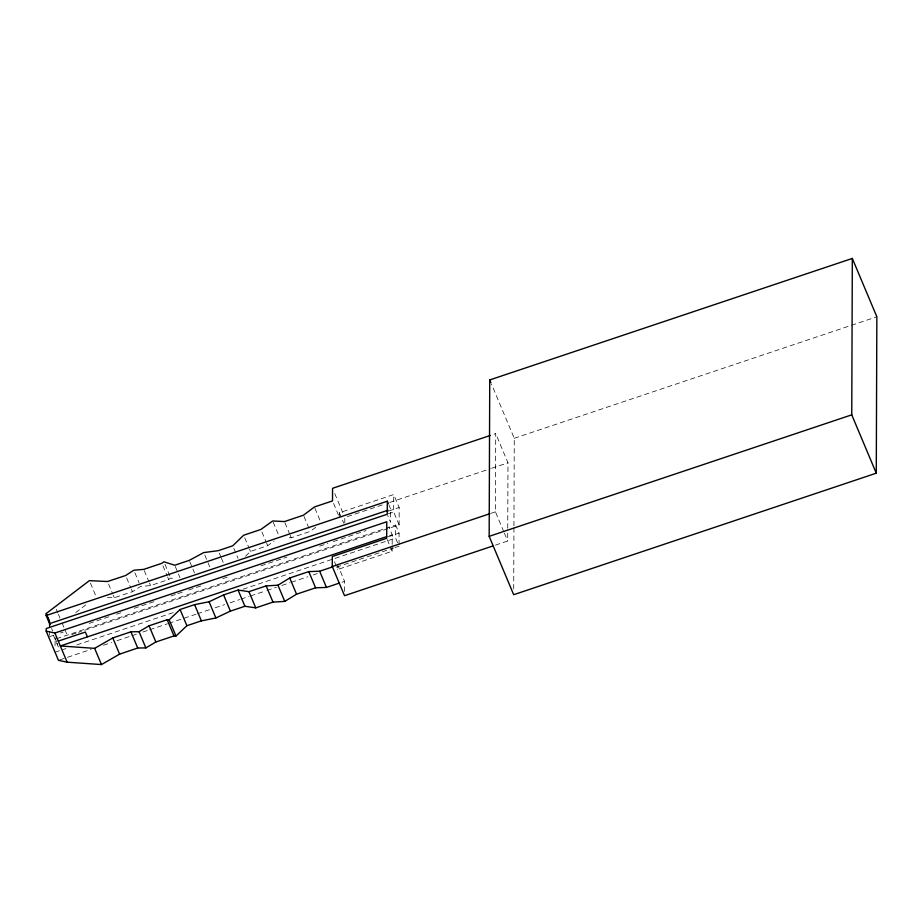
<?xml version="1.0" encoding="UTF-8"?>
<svg xmlns="http://www.w3.org/2000/svg" width="923" height="923" viewBox="0 0 923 923"><rect width="100%" height="100%" fill="white"/><g stroke="black" fill="none" stroke-linecap="round" stroke-linejoin="round"><path stroke-width="0.69" stroke-dasharray="4.62 3.46" d="M49.611 635.336L49.623 631.424M55.068 645.696L55.103 639.178M392.171 545.758L392.148 551.262L337.76 569.491L337.772 566.226M339.329 517.122L339.341 512.773L393.729 494.543L399.174 507.512L399.117 524.899L78.467 632.347M344.556 591.389L344.591 581.352L337.772 565.141M344.798 522.995L344.821 517.491L384.256 504.27M392.171 544.385L392.206 534.752L388.941 526.975M399.117 524.899L393.659 511.93L393.729 494.543M397.582 542.712L395.632 538.074L395.679 525.049L386.137 528.244M399.048 544.882L399.082 533.148L395.679 525.049M503.796 531.729L495.432 511.838L495.72 433.637L491.647 434.998M495.466 545.112L507.696 541.005L507.742 529.629M507.742 528.21L507.985 462.804L495.72 433.637M513.707 588.955L513.938 527.252M513.938 525.822L514.261 438.298L491.405 383.922M245.518 556.246L250.479 551.435L267.693 545.666L274.131 541.028M75.744 612.572L87.108 603.838M107.345 597.4L114.314 597.735L132.439 591.712L140.631 586.428L150.564 585.586L168.701 579.506L170.709 577.994L174.77 579.286M315.747 527.298L310.301 531.406L291.264 537.786L286.038 537.509M514.261 438.298L876.85 316.785M389.691 502.447L490.309 468.734M491.671 468.273L507.985 462.804M388.306 511.157L399.174 507.512M388.202 513.753L393.659 511.93M49.611 636.639L53.696 635.266M60.526 632.982L63.249 632.07M89.162 623.383L110.991 616.068M116.436 614.245L121.894 612.41M134.17 608.303L155.999 600.988M170.997 595.958L176.455 594.135M177.816 593.674L183.273 591.851M188.73 590.016L201.006 585.909M222.824 578.594L228.281 576.76M261.013 565.799L286.938 557.111M319.67 546.139L327.85 543.393M333.307 541.57L366.039 530.598M56.465 638.728L384.776 528.694M71.648 634.632L77.105 632.809M389.471 535.663L392.206 534.752M388.191 536.805L399.082 533.148M55.045 652.215L65.948 648.557M76.851 644.912L173.57 612.491M243.049 589.209L395.632 538.074M491.359 513.2L495.432 511.838M59.822 659.864L91.158 649.365M103.411 645.246L111.591 642.512M117.036 640.689L130.662 636.12M132.024 635.659L137.469 633.836M142.915 632.013L148.372 630.19M149.734 629.728L167.444 623.798M168.805 623.337L196.057 614.21M197.418 613.749L209.671 609.641M215.128 607.819L224.658 604.623M230.104 602.788L239.645 599.592M241.007 599.142L249.187 596.396M250.548 595.946L265.536 590.928M266.897 590.466L276.427 587.27M281.873 585.447L290.053 582.701M291.414 582.251L307.763 576.771M313.209 574.948L317.293 573.575M336.376 567.184L393.59 548.008M394.952 547.547L399.036 546.185M341.995 582.217L344.591 581.352M504.35 533.056L507.696 541.005M388.791 504.673L390.729 509.311L390.591 522.372L387.672 515.426M387.245 539.597L392.148 551.262M334.784 493.62L343.148 513.511M339.341 512.773L343.702 523.145M333.561 503.404L338.799 515.876M314.905 508.238L320.673 521.945M334.484 561.703L337.76 569.491M304.013 516.442L309.251 528.914M284.976 522.822L289.695 534.036M290.214 535.294L291.264 537.786M273.208 522.21L278.977 535.917M261.936 531.96L266.124 541.928M266.643 543.174L267.693 545.666M244.71 537.728L248.898 547.697M249.429 548.943L250.479 551.435M233.807 548.297L237.996 558.277M219.305 553.154L220.874 556.904M221.393 558.15L223.493 563.134M204.814 555.069L210.052 567.541M189.769 561.622L192.388 567.853M192.919 569.099L194.488 572.837M175.266 566.48L177.885 572.71M178.416 573.956L179.985 577.694M164.94 564.276L170.709 577.994M162.933 565.787L167.121 575.767M167.651 577.013L168.701 579.506M144.276 570.622L148.995 581.848M149.526 583.094L150.564 585.586M134.862 572.71L139.061 582.678M126.67 578.006L130.87 587.974M131.389 589.22L132.439 591.712M108.545 584.017L112.733 593.997M113.264 595.243L114.314 597.735M90.442 583.14L96.211 596.858M56.338 609.33L57.918 613.068M58.437 614.314L60.007 618.052M62.106 623.037L64.287 628.228M64.829 629.521L67.552 636.005M53.465 635.289L58.507 647.288L57.03 643.227M51.642 628.355L52.623 631.067M55.08 637.816L56.545 641.877"/><path stroke-width="1.38" d="M339.41 583.082L326.454 587.432L315.597 587.813L296.56 594.193L284.757 601.404L272.989 602.108L255.763 607.876L244.907 606.261L230.404 611.118L215.89 617.972L201.399 620.856L186.896 625.713L175.993 636.028L173.986 635.924L155.86 641.993L145.869 647.911L137.735 648.015L119.598 654.153L101.461 664.56L67.137 662.183L58.461 660.314L46.196 631.147L46.208 628.54L387.187 514.273L387.337 501.201L46.15 615.537L49.554 623.636L49.646 626.209M87.397 636.685L85.343 632.059L58.276 641.116M492.744 546.024L344.533 595.693L332.268 566.514L332.303 556.523L386.702 538.294L386.76 521.783L54.872 633.005L46.196 631.147M489.167 536.344L489.732 379.941L852.321 258.44L876.85 316.785L876.273 473.187L513.684 594.7L489.167 536.344L851.756 414.842L852.321 258.44M46.15 615.537L46.254 613.495L89.393 580.648L107.495 581.525L125.632 575.514L133.812 570.218L143.757 569.376L161.883 563.295L163.89 561.784L174.747 565.234L189.25 560.376L203.764 552.577L218.255 550.662L232.758 545.805L243.66 535.236L260.886 529.456L272.689 520.964L284.457 521.576L303.482 515.196L314.385 506.992L332.511 500.912L332.557 488.313L490.286 435.46M386.737 536.586L60.318 645.973L94.642 648.361L112.791 637.943L130.916 631.805L139.05 631.701L149.053 625.794L167.178 619.714L169.174 619.818L180.077 609.515L194.58 604.646L209.083 601.761L223.585 594.92L238.088 590.051L248.956 591.666L266.17 585.897L277.95 585.194L289.741 577.983L308.778 571.602L319.646 571.222L332.592 566.884M49.554 623.636L388.006 510.223M332.268 566.514L489.998 513.661M851.756 414.842L876.273 473.187M489.732 379.941L490.851 382.595M387.337 501.201L388.306 503.52M319.646 571.222L326.454 587.432M308.778 571.602L315.597 587.813M289.741 577.983L296.56 594.193M277.95 585.194L284.757 601.404M266.17 585.897L272.989 602.108M248.956 591.666L255.763 607.876M238.088 590.051L244.907 606.261M223.585 594.92L230.404 611.118M209.083 601.761L215.89 617.972M194.58 604.646L201.399 620.856M180.077 609.515L186.896 625.713M169.174 619.818L175.993 636.028M167.178 619.714L173.986 635.924M149.053 625.794L155.86 641.993M139.05 631.701L145.869 647.911M130.916 631.805L137.735 648.015M112.791 637.943L119.598 654.153M94.642 648.361L101.461 664.56M54.872 633.005L67.137 662.183M47.927 617.464L49.6 621.444M46.254 613.495L50.177 624.306"/></g></svg>
